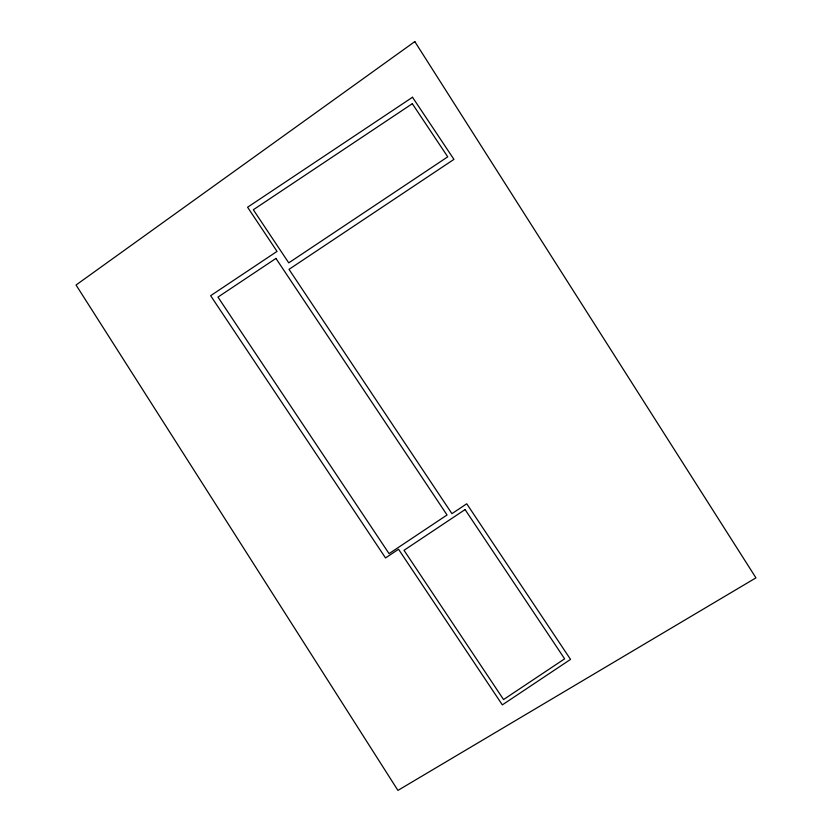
<?xml version="1.0" encoding="UTF-8"?>
<svg xmlns="http://www.w3.org/2000/svg" width="832" height="832" viewBox="0 0 832 832"><rect width="100%" height="100%" fill="white"/><g stroke="black" fill="none" stroke-linecap="round" stroke-linejoin="round"><path stroke-width="1.25" d="M414.814 41.6L76.055 285.012L397.925 790.4L755.945 577.855L414.814 41.6M412.506 97.25L247.582 207.241L277.035 251.399L210.631 295.693L385.528 557.939L398.549 549.266L502.33 704.881L570.534 659.402L466.742 503.786L451.932 513.656L289.006 269.36L453.939 159.37L412.506 97.25M412.318 103.709L253.323 209.747L288.746 262.86L447.741 156.822L412.318 103.709M275.954 258.43L217.974 297.097L389.064 553.644L447.044 514.977L275.954 258.43M465.078 509.569L404.019 550.295L503.558 699.556L564.626 658.83L465.078 509.569"/></g></svg>
